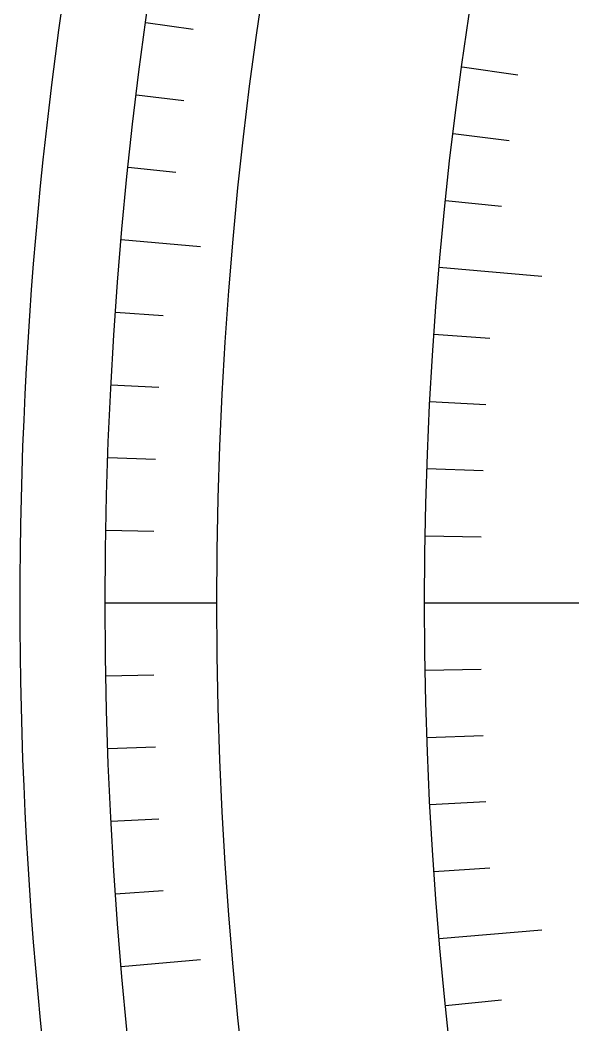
# Model space of a CAD drawing. Header units: millimetres. Extents: x -92 to 92, y -92 to 120.
# Drawn here: x -92.5 to -80.49, y -9.17 to 12.67 of the extents above; entities that cross this region are included whole.
import ezdxf

# ---------------------------------------------------------------- set-up
doc = ezdxf.new("R2010")
doc.units = ezdxf.units.MM
for name, color, linetype in [('CUT_OUTER', 1, 'Continuous'), ('ENGRAVE', 7, 'Continuous'), ('ENGRAVE_FINE', 8, 'Continuous')]:
    doc.layers.add(name, color=color, linetype=linetype)

msp = doc.modelspace()

# ---------------------------------------------------------------- linework, layer by layer
at = {"layer": 'CUT_OUTER'}
msp.add_lwpolyline([(-91.9972, -9.6313), (-92.0546, -9.0666), (-92.1085, -8.5016), (-92.1589, -7.9363), (-92.2059, -7.3706), (-92.2494, -6.8047), (-92.2894, -6.2386), (-92.3259, -5.6722), (-92.359, -5.1056), (-92.3886, -4.5388), (-92.4147, -3.9718), (-92.4373, -3.4047), (-92.4565, -2.8374), (-92.4721, -2.2701), (-92.4843, -1.7026), (-92.493, -1.1351), (-92.4983, -0.5676), (-92.5, 0), (-92.4983, 0.5676), (-92.493, 1.1351), (-92.4843, 1.7026), (-92.4721, 2.2701), (-92.4565, 2.8374), (-92.4373, 3.4047), (-92.4147, 3.9718), (-92.3886, 4.5388), (-92.359, 5.1056), (-92.3259, 5.6722), (-92.2894, 6.2386), (-92.2494, 6.8047), (-92.2059, 7.3706), (-92.1589, 7.9363), (-92.1085, 8.5016), (-92.0546, 9.0666), (-91.9972, 9.6313), (-91.9364, 10.1956), (-91.8721, 10.7595), (-91.8044, 11.323), (-91.7332, 11.8861), (-91.6585, 12.4487), (-91.5804, 13.0109)], dxfattribs=at)
at = {"layer": 'ENGRAVE'}
for points in [[(-90.305, 7.9007), (-88.5773, 7.7495)], [(-83.3939, 7.296), (-81.164, 7.1009)], [(-90.65, 0), (-88.2219, 0)], [(-83.7125, 0), (-73.5375, 0)], [(-83.3939, -7.296), (-81.164, -7.1009)], [(-90.305, -7.9007), (-88.5773, -7.7495)]]:
    msp.add_lwpolyline(points, dxfattribs=at)
for radius in [90.65, 90.65, 88.2219, 83.7125, 83.7125]:
    msp.add_circle((0, 0), radius, dxfattribs=at)
at = {"layer": 'ENGRAVE_FINE'}
for points in [[(-89.7678, 12.616), (-88.7373, 12.4712)], [(-82.8978, 11.6505), (-81.6887, 11.4806)], [(-89.9743, 11.0475), (-88.9414, 10.9206)], [(-83.0885, 10.202), (-81.8766, 10.0532)], [(-90.1534, 9.4755), (-89.1185, 9.3667)], [(-83.2539, 8.7503), (-82.0396, 8.6227)], [(-90.4292, 6.3234), (-89.3911, 6.2508)], [(-83.5086, 5.8395), (-82.2906, 5.7543)], [(-90.5258, 4.7443), (-89.4866, 4.6898)], [(-83.5978, 4.3812), (-82.3784, 4.3173)], [(-90.5948, 3.1636), (-89.5548, 3.1273)], [(-83.6615, 2.9215), (-82.4412, 2.8789)], [(-90.6362, 1.5821), (-89.5957, 1.5639)], [(-83.6998, 1.461), (-82.4789, 1.4397)], [(-83.6998, -1.461), (-82.4789, -1.4397)], [(-90.6362, -1.5821), (-89.5957, -1.5639)], [(-83.6615, -2.9215), (-82.4412, -2.8789)], [(-90.5948, -3.1636), (-89.5548, -3.1273)], [(-83.5978, -4.3812), (-82.3784, -4.3173)], [(-90.5258, -4.7443), (-89.4866, -4.6898)], [(-83.5086, -5.8395), (-82.2906, -5.7543)], [(-90.4292, -6.3234), (-89.3911, -6.2508)], [(-83.2539, -8.7503), (-82.0396, -8.6227)]]:
    msp.add_lwpolyline(points, dxfattribs=at)

doc.saveas('drawing.dxf')
